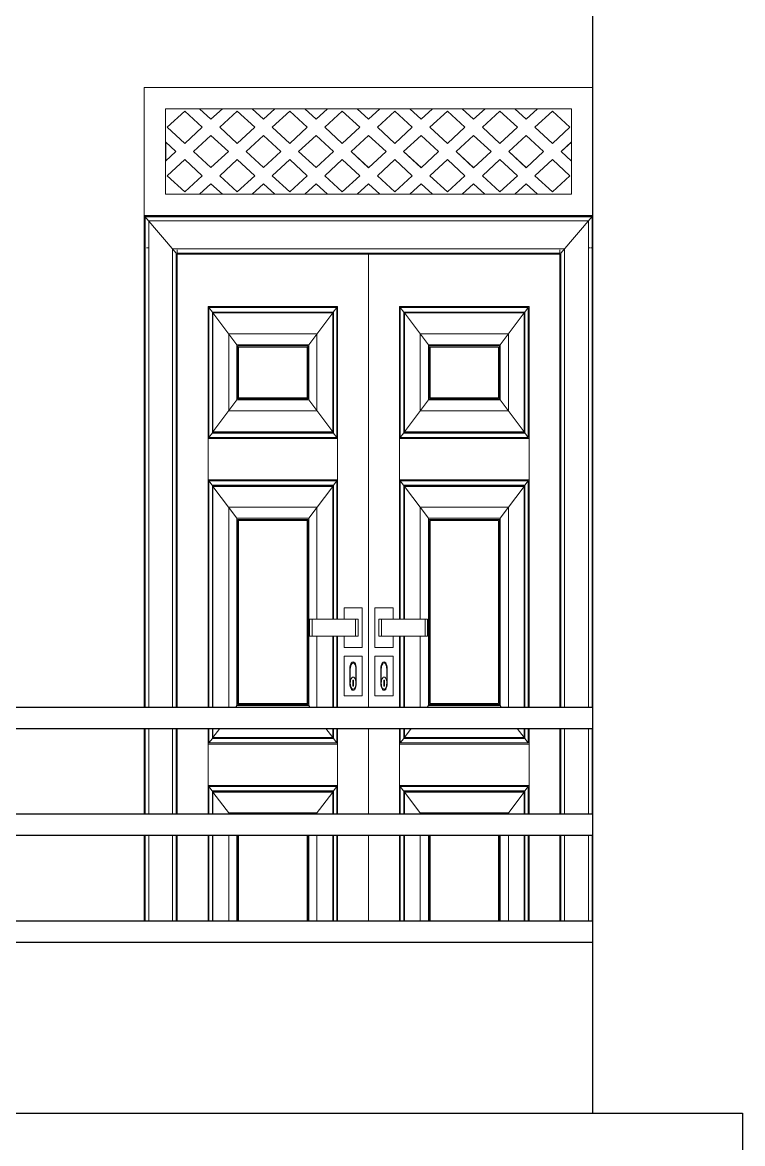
# Model space of a CAD drawing. Header units: inches. Extents: x -5096374 to -5070857, y -3259973 to -3243900.
# Drawn here: x -5074351.3 to -5074283.9, y -3259293 to -3259188 of the extents above; entities that cross this region are included whole.
import ezdxf

# ---------------------------------------------------------------- set-up
doc = ezdxf.new("R2010")
doc.units = ezdxf.units.IN
doc.header["$LTSCALE"] = 2
doc.header["$MEASUREMENT"] = 0
doc.layers.get('0').update_dxf_attribs({"linetype": 'CONTINUOUS'})
doc.layers.add('F-FURNITURE', color=30, linetype='CONTINUOUS', lineweight=13)
doc.layers.add('HACTH', color=253, linetype='CONTINUOUS', lineweight=5)

msp = doc.modelspace()

# ---------------------------------------------------------------- linework, layer by layer
at = {"ltscale": 0.5}
for p, q in [((-5074297.86, -3259290.1), (-5074297.86, -3259183.1)), ((-5074412.86, -3259252.1), (-5074297.86, -3259252.1)), ((-5074412.86, -3259254.1), (-5074297.86, -3259254.1)), ((-5074412.86, -3259262.1), (-5074297.86, -3259262.1)), ((-5074412.86, -3259264.1), (-5074297.86, -3259264.1)), ((-5074412.86, -3259272.1), (-5074297.86, -3259272.1)), ((-5074412.86, -3259274.1), (-5074297.86, -3259274.1)), ((-5074444.86, -3259290.1), (-5074283.86, -3259290.1)), ((-5074283.86, -3259290.1), (-5074283.86, -3259295.1))]:
    msp.add_line(p, q, dxfattribs=at)
at = {"layer": 'F-FURNITURE'}
for p, q in [((-5074339.86, -3259252.1), (-5074339.86, -3259194.1)), ((-5074339.86, -3259194.1), (-5074297.86, -3259194.1)), ((-5074337.86, -3259199.2), (-5074337.86, -3259196.1)), ((-5074337.86, -3259196.1), (-5074334.68, -3259196.1)), ((-5074337.71, -3259197.83), (-5074336.07, -3259196.32)), ((-5074337.7, -3259197.83), (-5074336.06, -3259196.33)), ((-5074336.07, -3259196.32), (-5074334.43, -3259197.83)), ((-5074333.61, -3259197.08), (-5074334.68, -3259196.1)), ((-5074334.68, -3259196.1), (-5074334.67, -3259196.1)), ((-5074333.61, -3259197.07), (-5074334.67, -3259196.1)), ((-5074332.54, -3259196.1), (-5074334.67, -3259196.1)), ((-5074332.54, -3259196.1), (-5074333.61, -3259197.08)), ((-5074332.79, -3259197.83), (-5074331.15, -3259196.32)), ((-5074332.78, -3259197.83), (-5074331.15, -3259196.33)), ((-5074332.54, -3259196.1), (-5074329.76, -3259196.1)), ((-5074331.15, -3259196.32), (-5074329.51, -3259197.83)), ((-5074328.69, -3259197.08), (-5074329.76, -3259196.1)), ((-5074329.76, -3259196.1), (-5074329.75, -3259196.1)), ((-5074328.69, -3259197.08), (-5074329.75, -3259196.1)), ((-5074327.63, -3259196.1), (-5074329.75, -3259196.1)), ((-5074327.63, -3259196.1), (-5074328.69, -3259197.08)), ((-5074327.87, -3259197.83), (-5074326.24, -3259196.32)), ((-5074327.87, -3259197.83), (-5074326.23, -3259196.33)), ((-5074327.63, -3259196.1), (-5074324.84, -3259196.1)), ((-5074326.24, -3259196.32), (-5074324.6, -3259197.83)), ((-5074323.78, -3259197.08), (-5074324.84, -3259196.1)), ((-5074323.78, -3259197.08), (-5074324.84, -3259196.1)), ((-5074324.84, -3259196.1), (-5074324.84, -3259196.1)), ((-5074322.71, -3259196.1), (-5074324.84, -3259196.1)), ((-5074322.71, -3259196.1), (-5074323.78, -3259197.08)), ((-5074322.96, -3259197.83), (-5074321.32, -3259196.32)), ((-5074322.95, -3259197.83), (-5074321.32, -3259196.33)), ((-5074322.71, -3259196.1), (-5074319.93, -3259196.1)), ((-5074321.32, -3259196.32), (-5074319.68, -3259197.83)), ((-5074318.86, -3259197.08), (-5074319.93, -3259196.1)), ((-5074319.93, -3259196.1), (-5074319.92, -3259196.1)), ((-5074318.86, -3259197.08), (-5074319.92, -3259196.1)), ((-5074317.8, -3259196.1), (-5074319.92, -3259196.1)), ((-5074317.8, -3259196.1), (-5074318.86, -3259197.08)), ((-5074318.04, -3259197.83), (-5074316.4, -3259196.32)), ((-5074318.04, -3259197.83), (-5074316.4, -3259196.33)), ((-5074317.8, -3259196.1), (-5074315.01, -3259196.1)), ((-5074316.4, -3259196.32), (-5074314.77, -3259197.83)), ((-5074313.95, -3259197.08), (-5074315.01, -3259196.1)), ((-5074315.01, -3259196.1), (-5074315.01, -3259196.1)), ((-5074313.94, -3259197.08), (-5074315.01, -3259196.1)), ((-5074312.88, -3259196.1), (-5074315.01, -3259196.1)), ((-5074312.88, -3259196.1), (-5074313.95, -3259197.08)), ((-5074313.13, -3259197.83), (-5074311.49, -3259196.32)), ((-5074313.12, -3259197.83), (-5074311.49, -3259196.33)), ((-5074312.88, -3259196.1), (-5074310.1, -3259196.1)), ((-5074311.49, -3259196.32), (-5074309.85, -3259197.83)), ((-5074309.03, -3259197.08), (-5074310.1, -3259196.1)), ((-5074310.1, -3259196.1), (-5074310.09, -3259196.1)), ((-5074309.03, -3259197.08), (-5074310.09, -3259196.1)), ((-5074307.96, -3259196.1), (-5074310.09, -3259196.1)), ((-5074307.96, -3259196.1), (-5074309.03, -3259197.08)), ((-5074308.21, -3259197.83), (-5074306.57, -3259196.32)), ((-5074308.21, -3259197.83), (-5074306.57, -3259196.33)), ((-5074307.96, -3259196.1), (-5074305.18, -3259196.1)), ((-5074306.57, -3259196.32), (-5074304.93, -3259197.83)), ((-5074304.11, -3259197.08), (-5074305.18, -3259196.1)), ((-5074305.18, -3259196.1), (-5074305.17, -3259196.1)), ((-5074304.11, -3259197.08), (-5074305.17, -3259196.1)), ((-5074303.05, -3259196.1), (-5074305.17, -3259196.1)), ((-5074303.05, -3259196.1), (-5074304.11, -3259197.08)), ((-5074303.29, -3259197.83), (-5074301.66, -3259196.33)), ((-5074303.29, -3259197.83), (-5074301.65, -3259196.33)), ((-5074303.05, -3259196.1), (-5074303.04, -3259196.1)), ((-5074303.04, -3259196.1), (-5074299.86, -3259196.1)), ((-5074299.86, -3259196.1), (-5074303.04, -3259196.1)), ((-5074301.66, -3259196.33), (-5074300.02, -3259197.83)), ((-5074299.86, -3259196.1), (-5074299.86, -3259199.2)), ((-5074299.86, -3259196.1), (-5074299.86, -3259196.1)), ((-5074336.07, -3259199.34), (-5074337.71, -3259197.83)), ((-5074337.71, -3259197.83), (-5074337.7, -3259197.83)), ((-5074336.07, -3259199.34), (-5074337.7, -3259197.83)), ((-5074334.43, -3259197.83), (-5074336.07, -3259199.34)), ((-5074331.15, -3259199.34), (-5074332.79, -3259197.83)), ((-5074332.79, -3259197.83), (-5074332.78, -3259197.83)), ((-5074331.15, -3259199.34), (-5074332.78, -3259197.83)), ((-5074329.51, -3259197.83), (-5074331.15, -3259199.34)), ((-5074326.24, -3259199.34), (-5074327.87, -3259197.83)), ((-5074326.23, -3259199.34), (-5074327.87, -3259197.83)), ((-5074327.87, -3259197.83), (-5074327.87, -3259197.83)), ((-5074324.6, -3259197.83), (-5074326.24, -3259199.34)), ((-5074321.32, -3259199.34), (-5074322.96, -3259197.83)), ((-5074322.96, -3259197.83), (-5074322.95, -3259197.83)), ((-5074321.32, -3259199.34), (-5074322.95, -3259197.83)), ((-5074319.68, -3259197.83), (-5074321.32, -3259199.34)), ((-5074316.4, -3259199.34), (-5074318.04, -3259197.83)), ((-5074316.4, -3259199.34), (-5074318.04, -3259197.83)), ((-5074318.04, -3259197.83), (-5074318.04, -3259197.83)), ((-5074314.77, -3259197.83), (-5074316.4, -3259199.34)), ((-5074311.49, -3259199.34), (-5074313.13, -3259197.83)), ((-5074313.13, -3259197.83), (-5074313.12, -3259197.83)), ((-5074311.49, -3259199.34), (-5074313.12, -3259197.83)), ((-5074309.85, -3259197.83), (-5074311.49, -3259199.34)), ((-5074306.57, -3259199.34), (-5074308.21, -3259197.83)), ((-5074308.21, -3259197.83), (-5074308.21, -3259197.83)), ((-5074306.57, -3259199.34), (-5074308.21, -3259197.83)), ((-5074304.93, -3259197.83), (-5074306.57, -3259199.34)), ((-5074301.66, -3259199.34), (-5074303.29, -3259197.83)), ((-5074303.29, -3259197.83), (-5074303.29, -3259197.83)), ((-5074301.65, -3259199.34), (-5074303.29, -3259197.83)), ((-5074300.02, -3259197.83), (-5074301.66, -3259199.34)), ((-5074337.86, -3259204.09), (-5074337.86, -3259199.2)), ((-5074337.86, -3259199.2), (-5074336.89, -3259200.1)), ((-5074337.84, -3259199.22), (-5074337.84, -3259200.97)), ((-5074335.25, -3259200.1), (-5074333.61, -3259198.59)), ((-5074335.24, -3259200.1), (-5074333.61, -3259198.59)), ((-5074333.61, -3259198.59), (-5074331.97, -3259200.1)), ((-5074330.33, -3259200.1), (-5074328.69, -3259198.59)), ((-5074330.33, -3259200.1), (-5074328.69, -3259198.59)), ((-5074328.69, -3259198.59), (-5074327.06, -3259200.1)), ((-5074325.42, -3259200.1), (-5074323.78, -3259198.59)), ((-5074325.41, -3259200.1), (-5074323.78, -3259198.59)), ((-5074323.78, -3259198.59), (-5074322.14, -3259200.1)), ((-5074320.5, -3259200.1), (-5074318.86, -3259198.59)), ((-5074320.5, -3259200.1), (-5074318.86, -3259198.59)), ((-5074318.86, -3259198.59), (-5074317.22, -3259200.1)), ((-5074315.58, -3259200.1), (-5074313.95, -3259198.59)), ((-5074315.58, -3259200.1), (-5074313.94, -3259198.59)), ((-5074313.95, -3259198.59), (-5074312.31, -3259200.1)), ((-5074310.67, -3259200.1), (-5074309.03, -3259198.59)), ((-5074310.66, -3259200.1), (-5074309.03, -3259198.59)), ((-5074309.03, -3259198.59), (-5074307.39, -3259200.1)), ((-5074305.75, -3259200.1), (-5074304.11, -3259198.59)), ((-5074305.75, -3259200.1), (-5074304.11, -3259198.59)), ((-5074304.11, -3259198.59), (-5074302.48, -3259200.1)), ((-5074300.84, -3259200.1), (-5074299.86, -3259199.2)), ((-5074300.83, -3259200.1), (-5074299.86, -3259199.21)), ((-5074299.86, -3259199.21), (-5074299.86, -3259199.2)), ((-5074299.86, -3259200.99), (-5074299.86, -3259199.21)), ((-5074336.89, -3259200.1), (-5074337.86, -3259200.99)), ((-5074333.61, -3259201.6), (-5074335.25, -3259200.1)), ((-5074335.25, -3259200.1), (-5074335.24, -3259200.1)), ((-5074333.61, -3259201.6), (-5074335.24, -3259200.1)), ((-5074331.97, -3259200.1), (-5074333.61, -3259201.6)), ((-5074328.69, -3259201.6), (-5074330.33, -3259200.1)), ((-5074330.33, -3259200.1), (-5074330.33, -3259200.1)), ((-5074328.69, -3259201.6), (-5074330.33, -3259200.1)), ((-5074327.06, -3259200.1), (-5074328.69, -3259201.6)), ((-5074323.78, -3259201.6), (-5074325.42, -3259200.1)), ((-5074325.42, -3259200.1), (-5074325.41, -3259200.1)), ((-5074323.78, -3259201.6), (-5074325.41, -3259200.1)), ((-5074322.14, -3259200.1), (-5074323.78, -3259201.6)), ((-5074318.86, -3259201.61), (-5074320.5, -3259200.1)), ((-5074320.5, -3259200.1), (-5074320.5, -3259200.1)), ((-5074318.86, -3259201.6), (-5074320.5, -3259200.1)), ((-5074317.22, -3259200.1), (-5074318.86, -3259201.61)), ((-5074313.95, -3259201.61), (-5074315.58, -3259200.1)), ((-5074315.58, -3259200.1), (-5074315.58, -3259200.1)), ((-5074313.94, -3259201.6), (-5074315.58, -3259200.1)), ((-5074312.31, -3259200.1), (-5074313.95, -3259201.61)), ((-5074309.03, -3259201.61), (-5074310.67, -3259200.1)), ((-5074310.67, -3259200.1), (-5074310.66, -3259200.1)), ((-5074309.03, -3259201.6), (-5074310.66, -3259200.1)), ((-5074307.39, -3259200.1), (-5074309.03, -3259201.61)), ((-5074304.11, -3259201.61), (-5074305.75, -3259200.1)), ((-5074305.75, -3259200.1), (-5074305.75, -3259200.1)), ((-5074304.11, -3259201.6), (-5074305.75, -3259200.1)), ((-5074302.48, -3259200.1), (-5074304.11, -3259201.61)), ((-5074299.86, -3259200.99), (-5074300.84, -3259200.1)), ((-5074300.84, -3259200.1), (-5074300.83, -3259200.1)), ((-5074299.86, -3259200.99), (-5074300.83, -3259200.1)), ((-5074337.71, -3259202.36), (-5074336.07, -3259200.85)), ((-5074337.7, -3259202.36), (-5074336.07, -3259200.85)), ((-5074336.07, -3259200.85), (-5074334.43, -3259202.36)), ((-5074332.79, -3259202.36), (-5074331.15, -3259200.85)), ((-5074332.79, -3259202.36), (-5074331.15, -3259200.85)), ((-5074331.15, -3259200.85), (-5074329.51, -3259202.36)), ((-5074327.87, -3259202.36), (-5074326.24, -3259200.85)), ((-5074327.87, -3259202.36), (-5074326.23, -3259200.85)), ((-5074326.24, -3259200.85), (-5074324.6, -3259202.36)), ((-5074322.96, -3259202.36), (-5074321.32, -3259200.85)), ((-5074322.95, -3259202.36), (-5074321.32, -3259200.85)), ((-5074321.32, -3259200.85), (-5074319.68, -3259202.36)), ((-5074318.04, -3259202.36), (-5074316.4, -3259200.85)), ((-5074318.04, -3259202.36), (-5074316.4, -3259200.85)), ((-5074316.4, -3259200.85), (-5074314.77, -3259202.36)), ((-5074313.13, -3259202.36), (-5074311.49, -3259200.85)), ((-5074313.12, -3259202.36), (-5074311.49, -3259200.85)), ((-5074311.49, -3259200.85), (-5074309.85, -3259202.36)), ((-5074308.21, -3259202.36), (-5074306.57, -3259200.85)), ((-5074308.21, -3259202.36), (-5074306.57, -3259200.85)), ((-5074306.57, -3259200.85), (-5074304.93, -3259202.36)), ((-5074303.3, -3259202.36), (-5074301.66, -3259200.85)), ((-5074303.29, -3259202.36), (-5074301.65, -3259200.85)), ((-5074301.66, -3259200.85), (-5074300.02, -3259202.36)), ((-5074299.86, -3259200.99), (-5074299.86, -3259204.1)), ((-5074299.86, -3259200.99), (-5074299.86, -3259200.99)), ((-5074336.07, -3259203.87), (-5074337.71, -3259202.36)), ((-5074337.71, -3259202.36), (-5074337.7, -3259202.36)), ((-5074336.07, -3259203.86), (-5074337.7, -3259202.36)), ((-5074334.43, -3259202.36), (-5074336.07, -3259203.87)), ((-5074331.15, -3259203.87), (-5074332.79, -3259202.36)), ((-5074332.79, -3259202.36), (-5074332.79, -3259202.36)), ((-5074331.15, -3259203.86), (-5074332.79, -3259202.36)), ((-5074329.51, -3259202.36), (-5074331.15, -3259203.87)), ((-5074326.24, -3259203.87), (-5074327.87, -3259202.36)), ((-5074326.23, -3259203.87), (-5074327.87, -3259202.36)), ((-5074327.87, -3259202.36), (-5074327.87, -3259202.36)), ((-5074324.6, -3259202.36), (-5074326.24, -3259203.87)), ((-5074321.32, -3259203.87), (-5074322.96, -3259202.36)), ((-5074322.96, -3259202.36), (-5074322.95, -3259202.36)), ((-5074321.32, -3259203.87), (-5074322.95, -3259202.36)), ((-5074319.68, -3259202.36), (-5074321.32, -3259203.87)), ((-5074316.4, -3259203.87), (-5074318.04, -3259202.36)), ((-5074318.04, -3259202.36), (-5074318.04, -3259202.36)), ((-5074316.4, -3259203.87), (-5074318.04, -3259202.36)), ((-5074314.77, -3259202.36), (-5074316.4, -3259203.87)), ((-5074311.49, -3259203.87), (-5074313.13, -3259202.36)), ((-5074313.13, -3259202.36), (-5074313.12, -3259202.36)), ((-5074311.49, -3259203.87), (-5074313.12, -3259202.36)), ((-5074309.85, -3259202.36), (-5074311.49, -3259203.87)), ((-5074306.57, -3259203.87), (-5074308.21, -3259202.36)), ((-5074306.57, -3259203.87), (-5074308.21, -3259202.36)), ((-5074308.21, -3259202.36), (-5074308.21, -3259202.36)), ((-5074304.93, -3259202.36), (-5074306.57, -3259203.87)), ((-5074301.66, -3259203.87), (-5074303.3, -3259202.36)), ((-5074303.3, -3259202.36), (-5074303.29, -3259202.36)), ((-5074301.65, -3259203.87), (-5074303.29, -3259202.36)), ((-5074300.02, -3259202.36), (-5074301.66, -3259203.87)), ((-5074334.68, -3259204.09), (-5074333.61, -3259203.11)), ((-5074334.67, -3259204.09), (-5074333.61, -3259203.12)), ((-5074333.61, -3259203.11), (-5074332.54, -3259204.09)), ((-5074329.76, -3259204.09), (-5074328.69, -3259203.11)), ((-5074329.75, -3259204.09), (-5074328.69, -3259203.12)), ((-5074328.69, -3259203.11), (-5074327.63, -3259204.09)), ((-5074324.84, -3259204.09), (-5074323.78, -3259203.11)), ((-5074324.84, -3259204.09), (-5074323.78, -3259203.12)), ((-5074323.78, -3259203.11), (-5074322.71, -3259204.09)), ((-5074319.93, -3259204.1), (-5074318.86, -3259203.11)), ((-5074319.92, -3259204.1), (-5074318.86, -3259203.12)), ((-5074318.86, -3259203.11), (-5074317.8, -3259204.1)), ((-5074315.01, -3259204.1), (-5074313.95, -3259203.11)), ((-5074315.01, -3259204.1), (-5074313.94, -3259203.12)), ((-5074313.95, -3259203.11), (-5074312.88, -3259204.1)), ((-5074310.1, -3259204.1), (-5074309.03, -3259203.11)), ((-5074310.09, -3259204.1), (-5074309.03, -3259203.12)), ((-5074309.03, -3259203.11), (-5074307.97, -3259204.1)), ((-5074305.18, -3259204.1), (-5074304.11, -3259203.11)), ((-5074305.17, -3259204.1), (-5074304.11, -3259203.12)), ((-5074304.11, -3259203.11), (-5074303.05, -3259204.1)), ((-5074337.86, -3259204.09), (-5074337.86, -3259204.1)), ((-5074334.68, -3259204.09), (-5074337.86, -3259204.09)), ((-5074337.86, -3259204.1), (-5074337.84, -3259204.1)), ((-5074337.84, -3259204.09), (-5074337.84, -3259204.1)), ((-5074337.84, -3259204.1), (-5074334.68, -3259204.09)), ((-5074334.68, -3259204.09), (-5074334.67, -3259204.09)), ((-5074334.67, -3259204.09), (-5074332.54, -3259204.09)), ((-5074329.76, -3259204.09), (-5074332.54, -3259204.09)), ((-5074329.76, -3259204.09), (-5074329.75, -3259204.09)), ((-5074329.75, -3259204.09), (-5074327.63, -3259204.09)), ((-5074324.84, -3259204.09), (-5074327.63, -3259204.09)), ((-5074324.84, -3259204.09), (-5074324.84, -3259204.09)), ((-5074324.84, -3259204.09), (-5074322.71, -3259204.09)), ((-5074319.93, -3259204.1), (-5074322.71, -3259204.09)), ((-5074319.92, -3259204.1), (-5074319.93, -3259204.1)), ((-5074319.92, -3259204.1), (-5074317.8, -3259204.1)), ((-5074315.01, -3259204.1), (-5074317.8, -3259204.1)), ((-5074315.01, -3259204.1), (-5074315.01, -3259204.1)), ((-5074315.01, -3259204.1), (-5074312.88, -3259204.1)), ((-5074310.1, -3259204.1), (-5074312.88, -3259204.1)), ((-5074310.1, -3259204.1), (-5074310.09, -3259204.1)), ((-5074310.09, -3259204.1), (-5074307.97, -3259204.1)), ((-5074305.18, -3259204.1), (-5074307.97, -3259204.1)), ((-5074305.17, -3259204.1), (-5074305.18, -3259204.1)), ((-5074305.17, -3259204.1), (-5074303.05, -3259204.1)), ((-5074299.86, -3259204.1), (-5074303.05, -3259204.1)), ((-5074339.86, -3259206.1), (-5074297.86, -3259206.1)), ((-5074339.8, -3259252.1), (-5074339.8, -3259206.17)), ((-5074339.8, -3259206.17), (-5074297.93, -3259206.17)), ((-5074339.8, -3259206.17), (-5074336.86, -3259209.6)), ((-5074339.78, -3259206.2), (-5074297.95, -3259206.2)), ((-5074339.78, -3259209.1), (-5074339.78, -3259206.2)), ((-5074297.93, -3259206.17), (-5074300.86, -3259209.6)), ((-5074297.95, -3259206.2), (-5074297.95, -3259252.1)), ((-5074297.93, -3259206.17), (-5074297.93, -3259252.1)), ((-5074339.43, -3259252.1), (-5074339.43, -3259206.6)), ((-5074339.43, -3259206.6), (-5074298.29, -3259206.6)), ((-5074298.29, -3259206.6), (-5074298.29, -3259252.1)), ((-5074339.78, -3259209.1), (-5074339.72, -3259209.1)), ((-5074339.78, -3259252.1), (-5074339.78, -3259209.1)), ((-5074339.68, -3259209.1), (-5074339.63, -3259209.1)), ((-5074339.59, -3259209.1), (-5074339.48, -3259209.1)), ((-5074337.21, -3259252.1), (-5074337.21, -3259209.2)), ((-5074337.21, -3259209.2), (-5074300.52, -3259209.2)), ((-5074336.86, -3259252.1), (-5074336.86, -3259209.6)), ((-5074336.86, -3259209.6), (-5074300.86, -3259209.6)), ((-5074336.78, -3259209.2), (-5074336.78, -3259209.25)), ((-5074336.78, -3259209.3), (-5074336.78, -3259209.35)), ((-5074336.78, -3259209.4), (-5074336.78, -3259209.48)), ((-5074336.78, -3259209.51), (-5074336.78, -3259209.6)), ((-5074336.78, -3259252.1), (-5074336.78, -3259209.7)), ((-5074336.78, -3259209.7), (-5074300.95, -3259209.7)), ((-5074318.86, -3259252.1), (-5074318.86, -3259209.7)), ((-5074300.95, -3259209.2), (-5074300.95, -3259209.25)), ((-5074300.95, -3259209.3), (-5074300.95, -3259209.35)), ((-5074300.95, -3259209.4), (-5074300.95, -3259209.48)), ((-5074300.95, -3259209.51), (-5074300.95, -3259209.6)), ((-5074300.95, -3259209.7), (-5074300.95, -3259252.1)), ((-5074300.86, -3259209.6), (-5074300.86, -3259252.1)), ((-5074300.52, -3259209.2), (-5074300.52, -3259252.1)), ((-5074298.29, -3259209.1), (-5074298.19, -3259209.1)), ((-5074298.14, -3259209.1), (-5074298.09, -3259209.1)), ((-5074298.04, -3259209.1), (-5074297.97, -3259209.1)), ((-5074333.88, -3259252.1), (-5074333.88, -3259214.59)), ((-5074321.76, -3259214.59), (-5074333.88, -3259214.59)), ((-5074333.8, -3259226.86), (-5074333.8, -3259214.7)), ((-5074333.8, -3259214.7), (-5074321.84, -3259214.7)), ((-5074333.8, -3259214.7), (-5074333.47, -3259215.14)), ((-5074322.17, -3259215.14), (-5074321.84, -3259214.7)), ((-5074321.84, -3259214.7), (-5074321.84, -3259226.86)), ((-5074321.76, -3259214.59), (-5074321.76, -3259243.87)), ((-5074315.97, -3259243.87), (-5074315.97, -3259214.59)), ((-5074303.84, -3259214.59), (-5074315.97, -3259214.59)), ((-5074315.89, -3259226.86), (-5074315.89, -3259214.7)), ((-5074315.89, -3259214.7), (-5074303.92, -3259214.7)), ((-5074315.89, -3259214.7), (-5074315.56, -3259215.14)), ((-5074304.25, -3259215.14), (-5074303.92, -3259214.7)), ((-5074303.92, -3259214.7), (-5074303.92, -3259226.86)), ((-5074303.84, -3259214.59), (-5074303.84, -3259252.1)), ((-5074333.47, -3259226.42), (-5074333.47, -3259215.14)), ((-5074333.47, -3259215.14), (-5074322.17, -3259215.14)), ((-5074333.42, -3259226.34), (-5074333.42, -3259215.21)), ((-5074333.42, -3259215.21), (-5074322.22, -3259215.21)), ((-5074331.18, -3259218.2), (-5074333.42, -3259215.21)), ((-5074322.22, -3259215.21), (-5074324.46, -3259218.2)), ((-5074322.22, -3259215.21), (-5074322.22, -3259226.34)), ((-5074322.17, -3259215.14), (-5074322.17, -3259226.42)), ((-5074322.14, -3259215.11), (-5074322.14, -3259226.45)), ((-5074315.56, -3259226.42), (-5074315.56, -3259215.14)), ((-5074315.56, -3259215.14), (-5074304.25, -3259215.14)), ((-5074315.5, -3259226.34), (-5074315.5, -3259215.21)), ((-5074315.5, -3259215.21), (-5074304.31, -3259215.21)), ((-5074313.26, -3259218.2), (-5074315.5, -3259215.21)), ((-5074304.31, -3259215.21), (-5074306.55, -3259218.2)), ((-5074304.31, -3259215.21), (-5074304.31, -3259226.34)), ((-5074304.25, -3259215.14), (-5074304.25, -3259226.42)), ((-5074304.23, -3259215.11), (-5074304.23, -3259226.45)), ((-5074323.69, -3259217.17), (-5074331.95, -3259217.17)), ((-5074331.95, -3259217.17), (-5074331.95, -3259224.38)), ((-5074323.69, -3259224.38), (-5074323.69, -3259217.17)), ((-5074305.77, -3259217.17), (-5074314.04, -3259217.17)), ((-5074314.04, -3259217.17), (-5074314.04, -3259224.38)), ((-5074305.77, -3259224.38), (-5074305.77, -3259217.17)), ((-5074324.46, -3259218.2), (-5074331.18, -3259218.2)), ((-5074331.18, -3259218.2), (-5074331.18, -3259223.35)), ((-5074331.1, -3259218.3), (-5074331.1, -3259223.25)), ((-5074324.54, -3259218.3), (-5074331.1, -3259218.3)), ((-5074331.02, -3259218.41), (-5074331.02, -3259223.15)), ((-5074324.61, -3259218.41), (-5074331.02, -3259218.41)), ((-5074324.61, -3259223.15), (-5074324.61, -3259218.41)), ((-5074324.54, -3259223.25), (-5074324.54, -3259218.3)), ((-5074324.46, -3259223.35), (-5074324.46, -3259218.2)), ((-5074306.55, -3259218.2), (-5074313.26, -3259218.2)), ((-5074313.26, -3259218.2), (-5074313.26, -3259223.35)), ((-5074313.19, -3259218.3), (-5074313.19, -3259223.25)), ((-5074306.62, -3259218.3), (-5074313.19, -3259218.3)), ((-5074313.11, -3259218.41), (-5074313.11, -3259223.15)), ((-5074306.7, -3259218.41), (-5074313.11, -3259218.41)), ((-5074306.7, -3259223.15), (-5074306.7, -3259218.41)), ((-5074306.62, -3259223.25), (-5074306.62, -3259218.3)), ((-5074306.55, -3259223.35), (-5074306.55, -3259218.2)), ((-5074333.42, -3259226.34), (-5074331.18, -3259223.35)), ((-5074331.18, -3259223.35), (-5074324.46, -3259223.35)), ((-5074331.1, -3259223.25), (-5074324.54, -3259223.25)), ((-5074331.02, -3259223.15), (-5074324.61, -3259223.15)), ((-5074324.46, -3259223.35), (-5074322.22, -3259226.34)), ((-5074315.5, -3259226.34), (-5074313.26, -3259223.35)), ((-5074313.26, -3259223.35), (-5074306.55, -3259223.35)), ((-5074313.19, -3259223.25), (-5074306.62, -3259223.25)), ((-5074313.11, -3259223.15), (-5074306.7, -3259223.15)), ((-5074306.55, -3259223.35), (-5074304.31, -3259226.34)), ((-5074331.95, -3259224.38), (-5074323.69, -3259224.38)), ((-5074314.04, -3259224.38), (-5074305.77, -3259224.38)), ((-5074333.8, -3259226.86), (-5074333.47, -3259226.42)), ((-5074322.14, -3259226.45), (-5074333.49, -3259226.45)), ((-5074322.17, -3259226.42), (-5074333.47, -3259226.42)), ((-5074322.22, -3259226.34), (-5074333.42, -3259226.34)), ((-5074321.84, -3259226.86), (-5074322.17, -3259226.42)), ((-5074315.89, -3259226.86), (-5074315.56, -3259226.42)), ((-5074304.23, -3259226.45), (-5074315.58, -3259226.45)), ((-5074304.25, -3259226.42), (-5074315.56, -3259226.42)), ((-5074304.31, -3259226.34), (-5074315.5, -3259226.34)), ((-5074303.92, -3259226.86), (-5074304.25, -3259226.42)), ((-5074321.76, -3259226.96), (-5074333.88, -3259226.96)), ((-5074321.84, -3259226.86), (-5074333.8, -3259226.86)), ((-5074303.84, -3259226.96), (-5074315.97, -3259226.96)), ((-5074303.92, -3259226.86), (-5074315.89, -3259226.86)), ((-5074321.76, -3259230.83), (-5074333.88, -3259230.83)), ((-5074333.8, -3259252.1), (-5074333.8, -3259230.93)), ((-5074333.8, -3259230.93), (-5074321.84, -3259230.93)), ((-5074333.8, -3259230.93), (-5074333.49, -3259231.34)), ((-5074333.49, -3259231.34), (-5074322.14, -3259231.34)), ((-5074333.49, -3259231.34), (-5074333.48, -3259231.37)), ((-5074333.48, -3259252.1), (-5074333.48, -3259231.37)), ((-5074333.48, -3259231.37), (-5074322.16, -3259231.37)), ((-5074331.18, -3259234.43), (-5074333.42, -3259231.45)), ((-5074333.42, -3259252.1), (-5074333.42, -3259231.45)), ((-5074333.42, -3259231.45), (-5074322.22, -3259231.45)), ((-5074322.22, -3259231.45), (-5074324.46, -3259234.43)), ((-5074322.22, -3259231.45), (-5074322.22, -3259243.87)), ((-5074322.14, -3259231.34), (-5074322.16, -3259231.37)), ((-5074322.16, -3259231.37), (-5074322.16, -3259243.87)), ((-5074321.84, -3259230.93), (-5074322.14, -3259231.34)), ((-5074322.14, -3259231.34), (-5074322.14, -3259243.87)), ((-5074321.84, -3259230.93), (-5074321.84, -3259243.87)), ((-5074303.84, -3259230.83), (-5074315.97, -3259230.83)), ((-5074315.89, -3259243.87), (-5074315.89, -3259230.93)), ((-5074315.89, -3259230.93), (-5074303.92, -3259230.93)), ((-5074315.89, -3259230.93), (-5074315.58, -3259231.34)), ((-5074315.58, -3259231.34), (-5074304.23, -3259231.34)), ((-5074315.58, -3259231.34), (-5074315.56, -3259231.37)), ((-5074315.56, -3259243.87), (-5074315.56, -3259231.37)), ((-5074315.56, -3259231.37), (-5074304.25, -3259231.37)), ((-5074313.26, -3259234.43), (-5074315.5, -3259231.45)), ((-5074315.5, -3259243.87), (-5074315.5, -3259231.45)), ((-5074315.5, -3259231.45), (-5074304.31, -3259231.45)), ((-5074304.31, -3259231.45), (-5074306.55, -3259234.43)), ((-5074304.31, -3259231.45), (-5074304.31, -3259252.1)), ((-5074304.23, -3259231.34), (-5074304.25, -3259231.37)), ((-5074304.25, -3259231.37), (-5074304.25, -3259252.1)), ((-5074303.92, -3259230.93), (-5074304.23, -3259231.34)), ((-5074304.23, -3259231.34), (-5074304.23, -3259252.1)), ((-5074303.92, -3259230.93), (-5074303.92, -3259252.1)), ((-5074331.95, -3259233.4), (-5074323.69, -3259233.4)), ((-5074331.95, -3259233.4), (-5074331.95, -3259252.1)), ((-5074323.69, -3259233.4), (-5074323.69, -3259243.87)), ((-5074314.04, -3259233.4), (-5074305.77, -3259233.4)), ((-5074314.04, -3259233.4), (-5074314.04, -3259243.87)), ((-5074305.77, -3259233.4), (-5074305.77, -3259252.1)), ((-5074331.18, -3259234.43), (-5074324.46, -3259234.43)), ((-5074331.18, -3259251.96), (-5074331.18, -3259234.43)), ((-5074324.54, -3259234.54), (-5074331.1, -3259234.54)), ((-5074331.1, -3259234.54), (-5074331.1, -3259251.85)), ((-5074324.61, -3259234.64), (-5074331.02, -3259234.64)), ((-5074331.02, -3259234.64), (-5074331.02, -3259251.75)), ((-5074324.61, -3259251.75), (-5074324.61, -3259234.64)), ((-5074324.54, -3259251.85), (-5074324.54, -3259234.54)), ((-5074324.46, -3259234.43), (-5074324.46, -3259251.96)), ((-5074313.26, -3259234.43), (-5074306.55, -3259234.43)), ((-5074313.26, -3259251.96), (-5074313.26, -3259234.43)), ((-5074306.62, -3259234.54), (-5074313.19, -3259234.54)), ((-5074313.19, -3259234.54), (-5074313.19, -3259251.85)), ((-5074306.7, -3259234.64), (-5074313.11, -3259234.64)), ((-5074313.11, -3259234.64), (-5074313.11, -3259251.75)), ((-5074306.7, -3259251.75), (-5074306.7, -3259234.64)), ((-5074306.62, -3259251.85), (-5074306.62, -3259234.54)), ((-5074306.55, -3259234.43), (-5074306.55, -3259251.96)), ((-5074321.16, -3259242.81), (-5074321.16, -3259243.87)), ((-5074319.46, -3259242.81), (-5074321.16, -3259242.81)), ((-5074319.46, -3259242.81), (-5074319.46, -3259246.53)), ((-5074316.56, -3259242.81), (-5074318.27, -3259242.81)), ((-5074318.27, -3259242.81), (-5074318.27, -3259246.53)), ((-5074316.56, -3259242.81), (-5074316.56, -3259243.87)), ((-5074324.38, -3259243.87), (-5074324.38, -3259245.47)), ((-5074324.38, -3259243.87), (-5074319.82, -3259243.87)), ((-5074324.14, -3259243.87), (-5074324.14, -3259245.47)), ((-5074320.07, -3259243.87), (-5074320.07, -3259245.47)), ((-5074319.82, -3259243.87), (-5074319.82, -3259245.47)), ((-5074317.9, -3259243.87), (-5074317.9, -3259245.47)), ((-5074313.34, -3259243.87), (-5074317.9, -3259243.87)), ((-5074317.66, -3259243.87), (-5074317.66, -3259245.47)), ((-5074313.58, -3259243.87), (-5074313.58, -3259245.47)), ((-5074313.34, -3259243.87), (-5074313.34, -3259245.47)), ((-5074324.38, -3259245.47), (-5074319.82, -3259245.47)), ((-5074323.69, -3259245.47), (-5074323.69, -3259252.1)), ((-5074322.22, -3259245.47), (-5074322.22, -3259252.1)), ((-5074322.16, -3259245.47), (-5074322.16, -3259252.1)), ((-5074322.14, -3259245.47), (-5074322.14, -3259252.1)), ((-5074321.84, -3259245.47), (-5074321.84, -3259252.1)), ((-5074321.76, -3259245.47), (-5074321.76, -3259252.1)), ((-5074321.16, -3259245.47), (-5074321.16, -3259246.53)), ((-5074313.34, -3259245.47), (-5074317.9, -3259245.47)), ((-5074316.56, -3259245.47), (-5074316.56, -3259246.53)), ((-5074315.97, -3259252.1), (-5074315.97, -3259245.47)), ((-5074315.89, -3259252.1), (-5074315.89, -3259245.47)), ((-5074315.56, -3259252.1), (-5074315.56, -3259245.47)), ((-5074315.5, -3259252.1), (-5074315.5, -3259245.47)), ((-5074314.04, -3259252.1), (-5074314.04, -3259245.47)), ((-5074321.16, -3259246.53), (-5074319.46, -3259246.53)), ((-5074321.16, -3259247.33), (-5074319.46, -3259247.33)), ((-5074321.16, -3259251.06), (-5074321.16, -3259247.33)), ((-5074319.46, -3259247.33), (-5074319.46, -3259251.06)), ((-5074318.27, -3259246.53), (-5074316.56, -3259246.53)), ((-5074318.27, -3259247.33), (-5074318.27, -3259251.06)), ((-5074316.56, -3259247.33), (-5074318.27, -3259247.33)), ((-5074316.56, -3259251.06), (-5074316.56, -3259247.33)), ((-5074320.6, -3259248.36), (-5074320.61, -3259248.53)), ((-5074320.61, -3259249.86), (-5074320.61, -3259248.53)), ((-5074320.57, -3259248.2), (-5074320.6, -3259248.36)), ((-5074320.53, -3259248.06), (-5074320.57, -3259248.2)), ((-5074320.57, -3259248.54), (-5074320.56, -3259248.38)), ((-5074320.57, -3259249.85), (-5074320.57, -3259248.54)), ((-5074320.56, -3259248.38), (-5074320.53, -3259248.25)), ((-5074320.46, -3259247.95), (-5074320.53, -3259248.06)), ((-5074320.53, -3259248.25), (-5074320.49, -3259248.13)), ((-5074320.49, -3259248.13), (-5074320.44, -3259248.04)), ((-5074320.39, -3259247.89), (-5074320.46, -3259247.95)), ((-5074320.44, -3259248.04), (-5074320.38, -3259247.98)), ((-5074320.31, -3259247.86), (-5074320.39, -3259247.89)), ((-5074320.38, -3259247.98), (-5074320.31, -3259247.96)), ((-5074320.23, -3259247.89), (-5074320.31, -3259247.86)), ((-5074320.31, -3259247.96), (-5074320.24, -3259247.98)), ((-5074320.24, -3259247.98), (-5074320.18, -3259248.04)), ((-5074320.16, -3259247.95), (-5074320.23, -3259247.89)), ((-5074320.18, -3259248.04), (-5074320.13, -3259248.13)), ((-5074320.09, -3259248.06), (-5074320.16, -3259247.95)), ((-5074320.13, -3259248.13), (-5074320.09, -3259248.25)), ((-5074320.05, -3259248.2), (-5074320.09, -3259248.06)), ((-5074320.09, -3259248.25), (-5074320.06, -3259248.38)), ((-5074320.06, -3259248.38), (-5074320.05, -3259248.54)), ((-5074320.02, -3259248.36), (-5074320.05, -3259248.2)), ((-5074320.05, -3259248.54), (-5074320.05, -3259249.85)), ((-5074320.01, -3259248.53), (-5074320.02, -3259248.36)), ((-5074320.01, -3259249.86), (-5074320.01, -3259248.53)), ((-5074317.72, -3259248.53), (-5074317.71, -3259248.36)), ((-5074317.72, -3259249.86), (-5074317.72, -3259248.53)), ((-5074317.71, -3259248.36), (-5074317.68, -3259248.2)), ((-5074317.68, -3259248.2), (-5074317.63, -3259248.06)), ((-5074317.66, -3259248.38), (-5074317.67, -3259248.54)), ((-5074317.67, -3259248.54), (-5074317.67, -3259249.85)), ((-5074317.64, -3259248.25), (-5074317.66, -3259248.38)), ((-5074317.6, -3259248.13), (-5074317.64, -3259248.25)), ((-5074317.63, -3259248.06), (-5074317.57, -3259247.95)), ((-5074317.54, -3259248.04), (-5074317.6, -3259248.13)), ((-5074317.57, -3259247.95), (-5074317.49, -3259247.89)), ((-5074317.48, -3259247.98), (-5074317.54, -3259248.04)), ((-5074317.49, -3259247.89), (-5074317.41, -3259247.86)), ((-5074317.41, -3259247.96), (-5074317.48, -3259247.98)), ((-5074317.41, -3259247.86), (-5074317.34, -3259247.89)), ((-5074317.35, -3259247.98), (-5074317.41, -3259247.96)), ((-5074317.29, -3259248.04), (-5074317.35, -3259247.98)), ((-5074317.34, -3259247.89), (-5074317.26, -3259247.95)), ((-5074317.23, -3259248.13), (-5074317.29, -3259248.04)), ((-5074317.26, -3259247.95), (-5074317.2, -3259248.06)), ((-5074317.19, -3259248.25), (-5074317.23, -3259248.13)), ((-5074317.2, -3259248.06), (-5074317.15, -3259248.2)), ((-5074317.17, -3259248.38), (-5074317.19, -3259248.25)), ((-5074317.16, -3259248.54), (-5074317.17, -3259248.38)), ((-5074317.16, -3259249.85), (-5074317.16, -3259248.54)), ((-5074317.15, -3259248.2), (-5074317.12, -3259248.36)), ((-5074317.12, -3259248.36), (-5074317.11, -3259248.53)), ((-5074317.11, -3259249.86), (-5074317.11, -3259248.53)), ((-5074320.54, -3259249.58), (-5074320.56, -3259249.72)), ((-5074320.5, -3259249.46), (-5074320.54, -3259249.58)), ((-5074320.44, -3259249.37), (-5074320.5, -3259249.46)), ((-5074320.38, -3259249.31), (-5074320.44, -3259249.37)), ((-5074320.31, -3259249.29), (-5074320.38, -3259249.31)), ((-5074320.34, -3259249.59), (-5074320.28, -3259249.59)), ((-5074320.34, -3259250.13), (-5074320.34, -3259249.59)), ((-5074320.25, -3259249.31), (-5074320.31, -3259249.29)), ((-5074320.28, -3259249.59), (-5074320.28, -3259250.13)), ((-5074320.18, -3259249.37), (-5074320.25, -3259249.31)), ((-5074320.13, -3259249.45), (-5074320.18, -3259249.37)), ((-5074320.09, -3259249.57), (-5074320.13, -3259249.45)), ((-5074320.06, -3259249.71), (-5074320.09, -3259249.57)), ((-5074317.66, -3259249.71), (-5074317.64, -3259249.57)), ((-5074317.64, -3259249.57), (-5074317.6, -3259249.45)), ((-5074317.6, -3259249.45), (-5074317.54, -3259249.37)), ((-5074317.54, -3259249.37), (-5074317.48, -3259249.31)), ((-5074317.48, -3259249.31), (-5074317.41, -3259249.29)), ((-5074317.44, -3259249.59), (-5074317.44, -3259250.13)), ((-5074317.38, -3259249.59), (-5074317.44, -3259249.59)), ((-5074317.41, -3259249.29), (-5074317.34, -3259249.31)), ((-5074317.38, -3259250.13), (-5074317.38, -3259249.59)), ((-5074317.34, -3259249.31), (-5074317.28, -3259249.37)), ((-5074317.28, -3259249.37), (-5074317.23, -3259249.46)), ((-5074317.23, -3259249.46), (-5074317.19, -3259249.58)), ((-5074317.19, -3259249.58), (-5074317.16, -3259249.72)), ((-5074320.61, -3259249.86), (-5074320.6, -3259250.03)), ((-5074320.6, -3259250.03), (-5074320.57, -3259250.19)), ((-5074320.56, -3259249.72), (-5074320.57, -3259249.85)), ((-5074320.57, -3259249.85), (-5074320.57, -3259249.86)), ((-5074320.57, -3259249.86), (-5074320.57, -3259249.87)), ((-5074320.57, -3259249.87), (-5074320.56, -3259250.01)), ((-5074320.57, -3259250.19), (-5074320.53, -3259250.33)), ((-5074320.56, -3259250.01), (-5074320.56, -3259250.01)), ((-5074320.56, -3259250.01), (-5074320.53, -3259250.14)), ((-5074320.53, -3259250.14), (-5074320.53, -3259250.15)), ((-5074320.53, -3259250.15), (-5074320.49, -3259250.26)), ((-5074320.53, -3259250.33), (-5074320.46, -3259250.44)), ((-5074320.49, -3259250.26), (-5074320.49, -3259250.26)), ((-5074320.49, -3259250.26), (-5074320.44, -3259250.35)), ((-5074320.46, -3259250.44), (-5074320.39, -3259250.5)), ((-5074320.44, -3259250.35), (-5074320.44, -3259250.35)), ((-5074320.44, -3259250.35), (-5074320.38, -3259250.4)), ((-5074320.39, -3259250.5), (-5074320.31, -3259250.52)), ((-5074320.38, -3259250.4), (-5074320.37, -3259250.41)), ((-5074320.37, -3259250.41), (-5074320.31, -3259250.42)), ((-5074320.28, -3259250.13), (-5074320.34, -3259250.13)), ((-5074320.31, -3259250.42), (-5074320.24, -3259250.4)), ((-5074320.31, -3259250.42), (-5074320.31, -3259250.42)), ((-5074320.31, -3259250.52), (-5074320.23, -3259250.5)), ((-5074320.24, -3259250.4), (-5074320.18, -3259250.35)), ((-5074320.24, -3259250.4), (-5074320.24, -3259250.4)), ((-5074320.23, -3259250.5), (-5074320.16, -3259250.44)), ((-5074320.18, -3259250.35), (-5074320.13, -3259250.26)), ((-5074320.18, -3259250.35), (-5074320.18, -3259250.35)), ((-5074320.16, -3259250.44), (-5074320.09, -3259250.33)), ((-5074320.13, -3259250.25), (-5074320.09, -3259250.14)), ((-5074320.13, -3259250.26), (-5074320.13, -3259250.25)), ((-5074320.09, -3259250.14), (-5074320.08, -3259250.14)), ((-5074320.09, -3259250.33), (-5074320.05, -3259250.19)), ((-5074320.08, -3259250.14), (-5074320.06, -3259250.01)), ((-5074320.05, -3259249.85), (-5074320.06, -3259249.71)), ((-5074320.06, -3259250), (-5074320.05, -3259249.85)), ((-5074320.06, -3259250.01), (-5074320.06, -3259250)), ((-5074320.05, -3259250.19), (-5074320.02, -3259250.03)), ((-5074320.02, -3259250.03), (-5074320.01, -3259249.86)), ((-5074317.71, -3259250.03), (-5074317.72, -3259249.86)), ((-5074317.68, -3259250.19), (-5074317.71, -3259250.03)), ((-5074317.63, -3259250.33), (-5074317.68, -3259250.19)), ((-5074317.67, -3259249.85), (-5074317.66, -3259249.71)), ((-5074317.66, -3259250), (-5074317.67, -3259249.85)), ((-5074317.66, -3259250.01), (-5074317.66, -3259250)), ((-5074317.64, -3259250.14), (-5074317.66, -3259250.01)), ((-5074317.64, -3259250.14), (-5074317.64, -3259250.14)), ((-5074317.6, -3259250.25), (-5074317.64, -3259250.14)), ((-5074317.57, -3259250.44), (-5074317.63, -3259250.33)), ((-5074317.6, -3259250.26), (-5074317.6, -3259250.25)), ((-5074317.55, -3259250.35), (-5074317.6, -3259250.26)), ((-5074317.49, -3259250.5), (-5074317.57, -3259250.44)), ((-5074317.54, -3259250.35), (-5074317.55, -3259250.35)), ((-5074317.48, -3259250.4), (-5074317.54, -3259250.35)), ((-5074317.41, -3259250.52), (-5074317.49, -3259250.5)), ((-5074317.42, -3259250.42), (-5074317.48, -3259250.4)), ((-5074317.48, -3259250.4), (-5074317.48, -3259250.4)), ((-5074317.44, -3259250.13), (-5074317.38, -3259250.13)), ((-5074317.41, -3259250.42), (-5074317.42, -3259250.42)), ((-5074317.35, -3259250.41), (-5074317.41, -3259250.42)), ((-5074317.34, -3259250.5), (-5074317.41, -3259250.52)), ((-5074317.29, -3259250.35), (-5074317.35, -3259250.4)), ((-5074317.35, -3259250.4), (-5074317.35, -3259250.41)), ((-5074317.26, -3259250.44), (-5074317.34, -3259250.5)), ((-5074317.23, -3259250.26), (-5074317.29, -3259250.35)), ((-5074317.29, -3259250.35), (-5074317.29, -3259250.35)), ((-5074317.2, -3259250.33), (-5074317.26, -3259250.44)), ((-5074317.19, -3259250.15), (-5074317.23, -3259250.26)), ((-5074317.23, -3259250.26), (-5074317.23, -3259250.26)), ((-5074317.15, -3259250.19), (-5074317.2, -3259250.33)), ((-5074317.17, -3259250.01), (-5074317.19, -3259250.14)), ((-5074317.19, -3259250.14), (-5074317.19, -3259250.15)), ((-5074317.16, -3259249.87), (-5074317.17, -3259250.01)), ((-5074317.17, -3259250.01), (-5074317.17, -3259250.01)), ((-5074317.16, -3259249.72), (-5074317.16, -3259249.85)), ((-5074317.16, -3259249.85), (-5074317.16, -3259249.86)), ((-5074317.16, -3259249.86), (-5074317.16, -3259249.87)), ((-5074317.12, -3259250.03), (-5074317.15, -3259250.19)), ((-5074317.11, -3259249.86), (-5074317.12, -3259250.03)), ((-5074319.46, -3259251.06), (-5074321.16, -3259251.06)), ((-5074318.27, -3259251.06), (-5074316.56, -3259251.06)), ((-5074331.28, -3259252.1), (-5074331.18, -3259251.96)), ((-5074324.46, -3259251.96), (-5074331.18, -3259251.96)), ((-5074331.1, -3259251.85), (-5074324.54, -3259251.85)), ((-5074331.02, -3259251.75), (-5074324.61, -3259251.75)), ((-5074324.46, -3259251.96), (-5074324.36, -3259252.1)), ((-5074313.37, -3259252.1), (-5074313.26, -3259251.96)), ((-5074306.55, -3259251.96), (-5074313.26, -3259251.96)), ((-5074313.19, -3259251.85), (-5074306.62, -3259251.85)), ((-5074313.11, -3259251.75), (-5074306.7, -3259251.75)), ((-5074306.55, -3259251.96), (-5074306.44, -3259252.1)), ((-5074339.86, -3259262.1), (-5074339.86, -3259254.1)), ((-5074339.8, -3259262.1), (-5074339.8, -3259254.1)), ((-5074339.78, -3259262.1), (-5074339.78, -3259254.1)), ((-5074339.43, -3259262.1), (-5074339.43, -3259254.1)), ((-5074337.21, -3259262.1), (-5074337.21, -3259254.1)), ((-5074336.86, -3259262.1), (-5074336.86, -3259254.1)), ((-5074336.78, -3259262.1), (-5074336.78, -3259254.1)), ((-5074333.88, -3259255.57), (-5074333.88, -3259254.1)), ((-5074333.8, -3259255.46), (-5074333.8, -3259254.1)), ((-5074333.48, -3259255.03), (-5074333.48, -3259254.1)), ((-5074333.42, -3259254.95), (-5074332.78, -3259254.1)), ((-5074333.42, -3259254.95), (-5074333.42, -3259254.1)), ((-5074322.86, -3259254.1), (-5074322.22, -3259254.95)), ((-5074322.22, -3259254.1), (-5074322.22, -3259254.95)), ((-5074322.16, -3259254.1), (-5074322.16, -3259255.03)), ((-5074322.14, -3259254.1), (-5074322.14, -3259255.05)), ((-5074321.84, -3259254.1), (-5074321.84, -3259255.46)), ((-5074321.76, -3259254.1), (-5074321.76, -3259255.57)), ((-5074318.86, -3259262.1), (-5074318.86, -3259254.1)), ((-5074315.97, -3259255.57), (-5074315.97, -3259254.1)), ((-5074315.89, -3259255.46), (-5074315.89, -3259254.1)), ((-5074315.56, -3259255.03), (-5074315.56, -3259254.1)), ((-5074315.5, -3259254.95), (-5074314.87, -3259254.1)), ((-5074315.5, -3259254.95), (-5074315.5, -3259254.1)), ((-5074304.94, -3259254.1), (-5074304.31, -3259254.95)), ((-5074304.31, -3259254.1), (-5074304.31, -3259254.95)), ((-5074304.25, -3259254.1), (-5074304.25, -3259255.03)), ((-5074304.23, -3259254.1), (-5074304.23, -3259255.05)), ((-5074303.92, -3259254.1), (-5074303.92, -3259255.46)), ((-5074303.84, -3259254.1), (-5074303.84, -3259255.57)), ((-5074300.95, -3259254.1), (-5074300.95, -3259262.1)), ((-5074300.86, -3259254.1), (-5074300.86, -3259262.1)), ((-5074300.52, -3259254.1), (-5074300.52, -3259262.1)), ((-5074298.29, -3259254.1), (-5074298.29, -3259262.1)), ((-5074297.95, -3259254.1), (-5074297.95, -3259262.1)), ((-5074297.93, -3259254.1), (-5074297.93, -3259262.1)), ((-5074333.88, -3259259.43), (-5074333.88, -3259255.57)), ((-5074321.76, -3259255.57), (-5074333.88, -3259255.57)), ((-5074333.8, -3259255.46), (-5074333.48, -3259255.03)), ((-5074321.84, -3259255.46), (-5074333.8, -3259255.46)), ((-5074322.16, -3259255.03), (-5074333.48, -3259255.03)), ((-5074322.22, -3259254.95), (-5074333.42, -3259254.95)), ((-5074322.14, -3259255.05), (-5074322.16, -3259255.03)), ((-5074321.84, -3259255.46), (-5074322.14, -3259255.05)), ((-5074321.76, -3259255.57), (-5074321.76, -3259259.43)), ((-5074315.97, -3259259.43), (-5074315.97, -3259255.57)), ((-5074303.84, -3259255.57), (-5074315.97, -3259255.57)), ((-5074315.89, -3259255.46), (-5074315.56, -3259255.03)), ((-5074303.92, -3259255.46), (-5074315.89, -3259255.46)), ((-5074304.25, -3259255.03), (-5074315.56, -3259255.03)), ((-5074304.31, -3259254.95), (-5074315.5, -3259254.95)), ((-5074304.23, -3259255.05), (-5074304.25, -3259255.03)), ((-5074303.92, -3259255.46), (-5074304.23, -3259255.05)), ((-5074303.84, -3259255.57), (-5074303.84, -3259259.43)), ((-5074333.88, -3259259.43), (-5074333.88, -3259262.1)), ((-5074321.76, -3259259.43), (-5074333.88, -3259259.43)), ((-5074333.8, -3259262.1), (-5074333.8, -3259259.53)), ((-5074333.8, -3259259.53), (-5074321.84, -3259259.53)), ((-5074333.8, -3259259.53), (-5074333.49, -3259259.95)), ((-5074333.49, -3259259.95), (-5074322.14, -3259259.95)), ((-5074333.49, -3259259.95), (-5074333.48, -3259259.97)), ((-5074333.48, -3259262.1), (-5074333.48, -3259259.97)), ((-5074333.48, -3259259.97), (-5074322.16, -3259259.97)), ((-5074331.88, -3259262.1), (-5074333.42, -3259260.05)), ((-5074333.42, -3259262.1), (-5074333.42, -3259260.05)), ((-5074333.42, -3259260.05), (-5074322.22, -3259260.05)), ((-5074322.22, -3259260.05), (-5074323.75, -3259262.1)), ((-5074322.22, -3259260.05), (-5074322.22, -3259262.1)), ((-5074322.14, -3259259.95), (-5074322.16, -3259259.97)), ((-5074322.16, -3259259.97), (-5074322.16, -3259262.1)), ((-5074321.84, -3259259.53), (-5074322.14, -3259259.95)), ((-5074322.14, -3259259.95), (-5074322.14, -3259262.1)), ((-5074321.84, -3259259.53), (-5074321.84, -3259262.1)), ((-5074321.76, -3259262.1), (-5074321.76, -3259259.43)), ((-5074315.97, -3259259.43), (-5074315.97, -3259262.1)), ((-5074303.84, -3259259.43), (-5074315.97, -3259259.43)), ((-5074315.89, -3259262.1), (-5074315.89, -3259259.53)), ((-5074315.89, -3259259.53), (-5074303.92, -3259259.53)), ((-5074315.89, -3259259.53), (-5074315.58, -3259259.95)), ((-5074315.58, -3259259.95), (-5074304.23, -3259259.95)), ((-5074315.58, -3259259.95), (-5074315.56, -3259259.97)), ((-5074315.56, -3259262.1), (-5074315.56, -3259259.97)), ((-5074315.56, -3259259.97), (-5074304.25, -3259259.97)), ((-5074313.97, -3259262.1), (-5074315.5, -3259260.05)), ((-5074315.5, -3259262.1), (-5074315.5, -3259260.05)), ((-5074315.5, -3259260.05), (-5074304.31, -3259260.05)), ((-5074304.31, -3259260.05), (-5074305.84, -3259262.1)), ((-5074304.31, -3259260.05), (-5074304.31, -3259262.1)), ((-5074304.23, -3259259.95), (-5074304.25, -3259259.97)), ((-5074304.25, -3259259.97), (-5074304.25, -3259262.1)), ((-5074303.92, -3259259.53), (-5074304.23, -3259259.95)), ((-5074304.23, -3259259.95), (-5074304.23, -3259262.1)), ((-5074303.92, -3259259.53), (-5074303.92, -3259262.1)), ((-5074303.84, -3259262.1), (-5074303.84, -3259259.43)), ((-5074331.95, -3259262.01), (-5074323.69, -3259262.01)), ((-5074331.95, -3259262.01), (-5074331.95, -3259262.1)), ((-5074323.69, -3259262.01), (-5074323.69, -3259262.1)), ((-5074314.04, -3259262.01), (-5074305.77, -3259262.01)), ((-5074314.04, -3259262.01), (-5074314.04, -3259262.1)), ((-5074305.77, -3259262.01), (-5074305.77, -3259262.1)), ((-5074339.86, -3259272.1), (-5074339.86, -3259264.1)), ((-5074339.8, -3259272.1), (-5074339.8, -3259264.1)), ((-5074339.78, -3259272.1), (-5074339.78, -3259264.1)), ((-5074339.43, -3259272.1), (-5074339.43, -3259264.1)), ((-5074337.21, -3259272.1), (-5074337.21, -3259264.1)), ((-5074336.86, -3259272.1), (-5074336.86, -3259264.1)), ((-5074336.78, -3259272.1), (-5074336.78, -3259264.1)), ((-5074333.88, -3259264.1), (-5074333.88, -3259272.1)), ((-5074333.8, -3259272.1), (-5074333.8, -3259264.1)), ((-5074333.48, -3259272.1), (-5074333.48, -3259264.1)), ((-5074333.42, -3259272.1), (-5074333.42, -3259264.1)), ((-5074331.95, -3259264.1), (-5074331.95, -3259272.1)), ((-5074331.18, -3259272.1), (-5074331.18, -3259264.1)), ((-5074331.1, -3259264.1), (-5074331.1, -3259272.1)), ((-5074331.02, -3259264.1), (-5074331.02, -3259272.1)), ((-5074324.61, -3259272.1), (-5074324.61, -3259264.1)), ((-5074324.54, -3259272.1), (-5074324.54, -3259264.1)), ((-5074324.46, -3259264.1), (-5074324.46, -3259272.1)), ((-5074323.69, -3259264.1), (-5074323.69, -3259272.1)), ((-5074322.22, -3259264.1), (-5074322.22, -3259272.1)), ((-5074322.16, -3259264.1), (-5074322.16, -3259272.1)), ((-5074322.14, -3259264.1), (-5074322.14, -3259272.1)), ((-5074321.84, -3259264.1), (-5074321.84, -3259272.1)), ((-5074321.76, -3259272.1), (-5074321.76, -3259264.1)), ((-5074318.86, -3259272.1), (-5074318.86, -3259264.1)), ((-5074315.97, -3259264.1), (-5074315.97, -3259272.1)), ((-5074315.89, -3259272.1), (-5074315.89, -3259264.1)), ((-5074315.56, -3259272.1), (-5074315.56, -3259264.1)), ((-5074315.5, -3259272.1), (-5074315.5, -3259264.1)), ((-5074314.04, -3259264.1), (-5074314.04, -3259272.1)), ((-5074313.26, -3259272.1), (-5074313.26, -3259264.1)), ((-5074313.19, -3259264.1), (-5074313.19, -3259272.1)), ((-5074313.11, -3259264.1), (-5074313.11, -3259272.1)), ((-5074306.7, -3259272.1), (-5074306.7, -3259264.1)), ((-5074306.62, -3259272.1), (-5074306.62, -3259264.1)), ((-5074306.55, -3259264.1), (-5074306.55, -3259272.1)), ((-5074305.77, -3259264.1), (-5074305.77, -3259272.1)), ((-5074304.31, -3259264.1), (-5074304.31, -3259272.1)), ((-5074304.25, -3259264.1), (-5074304.25, -3259272.1)), ((-5074304.23, -3259264.1), (-5074304.23, -3259272.1)), ((-5074303.92, -3259264.1), (-5074303.92, -3259272.1)), ((-5074303.84, -3259272.1), (-5074303.84, -3259264.1)), ((-5074300.95, -3259264.1), (-5074300.95, -3259272.1)), ((-5074300.86, -3259264.1), (-5074300.86, -3259272.1)), ((-5074300.52, -3259264.1), (-5074300.52, -3259272.1)), ((-5074298.29, -3259264.1), (-5074298.29, -3259272.1)), ((-5074297.95, -3259264.1), (-5074297.95, -3259272.1)), ((-5074297.93, -3259264.1), (-5074297.93, -3259272.1))]:
    msp.add_line(p, q, dxfattribs=at)
at = {"layer": 'HACTH'}
msp.add_line((-5074297.86, -3259194.1), (-5074297.86, -3259194.1), dxfattribs=at)

doc.saveas('drawing.dxf')
